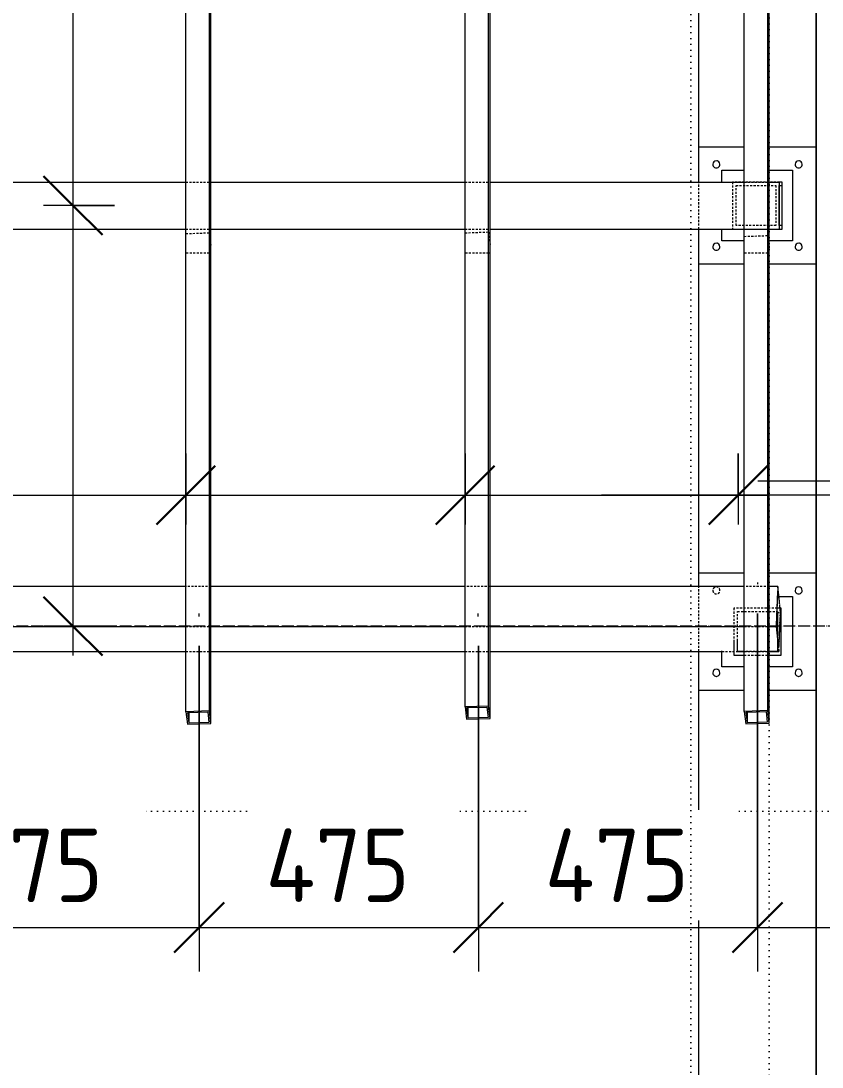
# Model space of a CAD drawing. Header units: millimetres. Extents: x 539 to 32806, y -1166 to 49726.
# Drawn here: x 13211 to 14575, y 43145 to 44924 of the extents above; entities that cross this region are included whole.
import ezdxf

# ---------------------------------------------------------------- set-up
doc = ezdxf.new("R2010")
doc.units = ezdxf.units.MM
for name, pattern in [('01 Штриховая _4 мм_', [6, 3.5, -2.5]), ('02 Штрихпунктирная _20 мм_', [25, 20, -2.5, 0, -2.5]), ('04 Пунктир 10мм', [10, 0, -10])]:
    doc.linetypes.add(name, pattern=pattern)
for name, color, linetype, lineweight in [('AA_Dim', 7, 'Continuous', 9), ('AA_Dim-50', 7, 'Continuous', 9), ('AA_Linii', 7, 'Continuous', 9), ('AA_Razrez', 7, 'Continuous', 9), ('AA_Vinoska', 7, 'Continuous', 9), ('AF_Balki', 7, 'Continuous', 20), ('AF_Element', 7, 'Continuous', 20), ('AF_Element_Грунт', 253, 'Continuous', 20), ('AF_Stena', 7, '01 Штриховая _4 мм_', 20), ('AF_Stena_Опалубка', 253, 'Continuous', 20), ('KR_Colonna_KG', 7, 'Continuous', 20), ('KR_Detal', 7, 'Continuous', 20), ('KR_Fundament', 7, 'Continuous', 20), ('Оси', 7, 'Continuous', 9)]:
    doc.layers.add(name, color=color, linetype=linetype, lineweight=lineweight)
doc.styles.add('ISOCPEUR_1', font='isocpeur.ttf', dxfattribs={"width": 0.9, "height": 125})
doc.styles.add('ISOCPEUR_2', font='isocpeur.ttf', dxfattribs={"width": 0.85, "height": 125})
doc.dimstyles.new('05_Округл_1мм__непрозр_', dxfattribs={"dimscale": 304.8, "dimtxt": 124.497647, "dimasz": 0.278871, "dimexe": 0.246063, "dimexo": 0.164042, "dimgap": 0.016404, "dimtad": 1, "dimdec": 0, "dimdsep": 46, "dimtxsty": 'ISOCPEUR_1', "dimblk1": 'OBLIQUE', "dimblk2": 'OBLIQUE', "dimsah": 1, "dimcen": 0.09, "dimdle": 0.246063, "dimazin": 0, "dimtfac": 1, "dimtdec": 4, "dimtix": 1, "dimtmove": 0, "dimatfit": 3, "dimfxl": 1, "dimtvp": 1, "dimtfill": 1, "dimtolj": 1, "dimtzin": 0, "dimlwd": 18, "dimlwe": 18, "dimarcsym": 2})
doc.dimstyles.new('10_Раскладка_арматуры_с_засечками', dxfattribs={"dimscale": 304.8, "dimtxt": 0.18, "dimasz": 0.328084, "dimexe": 0.164042, "dimexo": 0, "dimgap": 0, "dimtad": 1, "dimdec": 3, "dimrnd": 0.001, "dimdsep": 46, "dimtxsty": 'ISOCPEUR_2', "dimblk1": 'OBLIQUE', "dimblk2": 'OBLIQUE', "dimsah": 1, "dimcen": 0.09, "dimdle": 0.164042, "dimazin": 0, "dimtfac": 1, "dimtdec": 4, "dimtix": 1, "dimtmove": 0, "dimatfit": 3, "dimfxl": 1, "dimtvp": 1, "dimtolj": 1, "dimtzin": 0, "dimlwd": 18, "dimlwe": 18, "dimarcsym": 2})
doc.dimstyles.new('10_Раскладка_арматуры_с_засечками_1', dxfattribs={"dimscale": 304.8, "dimtxt": 0.18, "dimasz": 0.328084, "dimexe": 0.164042, "dimexo": 0, "dimgap": 0, "dimtad": 1, "dimdec": 3, "dimrnd": 0.001, "dimdsep": 46, "dimtxsty": 'ISOCPEUR_2', "dimblk1": 'OBLIQUE', "dimblk2": 'OBLIQUE', "dimsah": 1, "dimcen": 0.09, "dimdle": 0.164042, "dimazin": 0, "dimtfac": 1, "dimtdec": 4, "dimtix": 1, "dimtmove": 2, "dimatfit": 3, "dimfxl": 1, "dimtvp": 1, "dimtolj": 1, "dimtzin": 0, "dimlwd": 18, "dimlwe": 18, "dimarcsym": 2})
doc.dimstyles.new('10_Раскладка_арматуры_с_засечками_2', dxfattribs={"dimscale": 304.8, "dimtxt": 0.18, "dimasz": 0.328084, "dimexe": 0.164042, "dimexo": 0, "dimgap": 0, "dimtad": 1, "dimdec": 3, "dimrnd": 0.001, "dimdsep": 46, "dimtxsty": 'ISOCPEUR_2', "dimblk1": 'OBLIQUE', "dimblk2": 'OBLIQUE', "dimsah": 1, "dimcen": 0.09, "dimdle": 0.164042, "dimazin": 0, "dimtfac": 1, "dimtdec": 4, "dimtix": 1, "dimtmove": 1, "dimatfit": 3, "dimfxl": 1, "dimtvp": 1, "dimtolj": 1, "dimtzin": 0, "dimlwd": 18, "dimlwe": 18, "dimarcsym": 2})

# ---------------------------------------------------------------- blocks, each defined once
blk = doc.blocks.new('354_Прокат поло__1_2_1-3_17')
at = {"layer": 'AF_Balki'}
for p, q in [((0, 39.9), (0, 100)), ((0, 100), (77.5, 100)), ((120, 100), (200, 100)), ((200, 100), (200, -100)), ((0, -100), (0, -40.1)), ((77.5, -100), (0, -100)), ((200, -100), (120, -100))]:
    blk.add_line(p, q, dxfattribs=at)
blk = doc.blocks.new('354_Прокат поло__1_2_1-3_19')
at = {"layer": 'AF_Balki'}
for p, q in [((0, 76.7), (0, 100)), ((0, 100), (77.5, 100)), ((120, 100), (200, 100)), ((200, 100), (200, -100)), ((0, -100), (0, -33.5)), ((77.5, -100), (0, -100)), ((200, -100), (120, -100))]:
    blk.add_line(p, q, dxfattribs=at)
blk = doc.blocks.new('грунт1 - грунт1-3846678-Схема расположения балок металлического навеса в осях Г_1-Е_1_2_1-3_1')
at = {"layer": 'AF_Element'}
blk.add_line((5510.1, 41365), (5510.1, 43315), dxfattribs=at)
blk = doc.blocks.new('грунт2 - грунт1-3847967-Схема расположения балок металлического навеса в осях Г_1-Е_1_2_1-3_1')
at = {"layer": 'AF_Element'}
blk.add_line((5510.1, 43315), (5510.1, 48125), dxfattribs=at)
blk = doc.blocks.new('354_Прокат поло__1_2_1-3_110')
at = {"layer": 'AF_Balki'}
for p, q in [((96.9, 60), (97, 60)), ((97.1, 60), (120, 60)), ((120, 60), (120, -60)), ((0, -60), (0, -32.4)), ((37.9, -60), (0, -60)), ((120, -60), (80.4, -60))]:
    blk.add_line(p, q, dxfattribs=at)
blk = doc.blocks.new('354_Прокат поло__1_2_1-3_112')
at = {"layer": 'AF_Balki'}
for p, q in [((0, 40), (0, 60)), ((0, 60), (37.9, 60)), ((80.4, 60), (120, 60)), ((120, 60), (120, -60)), ((0, -60), (0, -40)), ((37.9, -60), (0, -60)), ((120, -60), (80.4, -60))]:
    blk.add_line(p, q, dxfattribs=at)
blk = doc.blocks.new('243_Профиль гнутый сварной квадратный _НесКол_2ур_ - 80х6-4232275-Схема расположения балок металлического навеса в осях Г_1-Е_1_2_1-3_1')
at = {"layer": 'KR_Colonna_KG', "linetype": '01 Штриховая _4 мм_'}
for p, q in [((-40, 40), (-40, -15.4)), ((33.7, 40), (-40, 40)), ((-34, -15.6), (-34, 34)), ((-34, 34), (34, 34)), ((34, -3.6), (34, -18.3)), ((19.9, -34), (-22.5, -34)), ((-22.5, -40), (19.9, -40))]:
    blk.add_line(p, q, dxfattribs=at)
at = {"layer": 'KR_Colonna_KG'}
for p, q in [((40, 40), (33.7, 40)), ((40, -40), (40, 40)), ((34, 34), (34, -3.5)), ((-40, -15.4), (-40, -40)), ((-34, -34), (-34, -15.7)), ((-22.5, -34), (-34, -34)), ((34, -34), (20, -34)), ((34, -18.4), (34, -34)), ((-40, -40), (-22.5, -40)), ((20, -40), (40, -40))]:
    blk.add_line(p, q, dxfattribs=at)
blk = doc.blocks.new('253_Профиль гнутый сварной квадратный _НесКаркас_Балка_ - 80х6-4199298-Схема расположения балок металлического навеса в осях Г_1-Е_1_2_1-3_1')
at = {"layer": 'AF_Balki'}
for p, q in [((3905.1, 44650), (4437.5, 44650)), ((4480.1, 44650), (4912.5, 44650)), ((4955.1, 44650), (5387.5, 44650)), ((5430.1, 44650), (5446.8, 44650)), ((5451.9, 44650), (5446.8, 44650)), ((5446.8, 44650), (5446.8, 44570)), ((5447.2, 44644), (5451.5, 44644)), ((5447.2, 44576), (5447.2, 44644)), ((5451.5, 44644), (5451.5, 44576)), ((5451.9, 44570), (5451.9, 44650)), ((5451.5, 44576), (5447.2, 44576)), ((3905.1, 44570), (4437.5, 44570)), ((4480.1, 44570), (4912.5, 44570)), ((4955.1, 44570), (5387.5, 44570)), ((5430.1, 44570), (5446.8, 44570)), ((5446.8, 44570), (5451.9, 44570))]:
    blk.add_line(p, q, dxfattribs=at)
at = {"layer": 'AF_Balki', "linetype": '01 Штриховая _4 мм_'}
for p, q in [((4437.6, 44650), (4480, 44650)), ((4912.6, 44650), (4955, 44650)), ((5387.6, 44650), (5430, 44650)), ((4437.6, 44570), (4480, 44570)), ((4912.6, 44570), (4955, 44570)), ((5387.6, 44570), (5430, 44570))]:
    blk.add_line(p, q, dxfattribs=at)
blk = doc.blocks.new('253_Профиль гнутый сварной квадратный _НесКаркас_Балка_ - 40х3-4232279-Схема расположения балок металлического навеса в осях Г_1-Е_1_2_1-3_1')
at = {"layer": 'AF_Balki'}
for p, q in [((5387.5, 46085), (5427.5, 46085)), ((5387.5, 44529.2), (5387.5, 46085)), ((5427.5, 46085), (5430, 46085)), ((5427.5, 44529.2), (5427.5, 46085)), ((5430, 44529.2), (5430, 46005))]:
    blk.add_line(p, q, dxfattribs=at)
at = {"layer": 'AF_Balki', "linetype": '01 Штриховая _4 мм_'}
for p, q in [((5430, 46005), (5430, 46085)), ((5427.5, 44529.2), (5387.5, 44529.2)), ((5430, 44529.2), (5427.5, 44529.2))]:
    blk.add_line(p, q, dxfattribs=at)
blk = doc.blocks.new('253_Профиль гнутый сварной квадратный _НесКаркас_Балка_ - 40х3-4199257-Схема расположения балок металлического навеса в осях Г_1-Е_1_2_1-3_1')
at = {"layer": 'AF_Balki', "linetype": '01 Штриховая _4 мм_'}
for p, q in [((5387.5, 44557.6), (5427.5, 44559)), ((5427.5, 44558.6), (5430, 44537.8))]:
    blk.add_line(p, q, dxfattribs=at)
at = {"layer": 'AF_Balki'}
for p, q in [((5387.5, 43750), (5387.5, 44557.6)), ((5427.5, 43751.4), (5427.5, 44559)), ((5430, 43730.5), (5430, 44537.8)), ((5427.5, 43751.4), (5387.5, 43750)), ((5387.5, 43750), (5390.1, 43728.9)), ((5390.7, 43748.5), (5424.7, 43749.7)), ((5392.9, 43730.6), (5390.7, 43748.5)), ((5392.9, 43730.8), (5392.9, 43748.7)), ((5424.7, 43749.7), (5426.8, 43731.7)), ((5430, 43730.2), (5427.5, 43751.4)), ((5390.1, 43728.9), (5430, 43730.2)), ((5426.8, 43731.7), (5392.9, 43730.6))]:
    blk.add_line(p, q, dxfattribs=at)
blk = doc.blocks.new('243_Профиль гнутый сварной квадратный _НесКол_2ур_ - 80х6-4232277-Схема расположения балок металлического навеса в осях Г_1-Е_1_2_1-3_1')
at = {"layer": 'KR_Colonna_KG', "linetype": '01 Штриховая _4 мм_'}
for p, q in [((-40, 40), (-40, -40)), ((40, 40), (-40, 40)), ((40, -40), (40, 40)), ((-34, -34), (-34, 34)), ((-34, 34), (34, 34)), ((34, 34), (34, -34)), ((34, -34), (-34, -34)), ((-40, -40), (40, -40))]:
    blk.add_line(p, q, dxfattribs=at)
blk = doc.blocks.new('253_Профиль гнутый сварной квадратный _НесКаркас_Балка_ - 80х6-4199296-Схема расположения балок металлического навеса в осях Г_1-Е_1_2_1-3_1')
at = {"layer": 'AF_Balki'}
for p, q in [((4437.5, 43962.3), (3904.9, 43962.3)), ((4912.5, 43962.3), (4480.3, 43962.3)), ((5387.5, 43962.3), (4955.3, 43962.3)), ((5444.8, 43962.3), (5430.2, 43962.3)), ((5444.8, 43962.3), (5442.1, 43894.5)), ((5442.6, 43896.4), (5444.9, 43954.1)), ((5446.7, 43943.7), (5444.8, 43962)), ((5444.9, 43953.8), (5446.7, 43936.6)), ((5444.9, 43874.3), (5442.6, 43896.4)), ((3904.9, 43894.5), (4437.5, 43894.5)), ((4480.3, 43894.5), (4912.5, 43894.5)), ((4955.3, 43894.5), (5387.5, 43894.5)), ((5430.2, 43894.5), (5442.1, 43894.5)), ((5442.1, 43894.5), (5444.9, 43867.2)), ((3905, 43852.1), (4437.5, 43852.1)), ((4480, 43852.1), (4912.5, 43852.1)), ((4955, 43852.1), (5349.6, 43852.1)), ((5377.8, 43852.1), (5387.5, 43852.1)), ((5430, 43852.1), (5444.1, 43852.1))]:
    blk.add_line(p, q, dxfattribs=at)
at = {"layer": 'AF_Balki', "linetype": '01 Штриховая _4 мм_'}
for p, q in [((4480.3, 43962.3), (4437.6, 43962.3)), ((4955.3, 43962.3), (4912.6, 43962.3)), ((5430.1, 43962.3), (5387.6, 43962.3)), ((5449.1, 43920), (5446.7, 43943.6)), ((5446.7, 43936.6), (5448.6, 43918.1)), ((5443.5, 43918.1), (5448.6, 43918.1)), ((5448.6, 43918.1), (5446.3, 43860.6)), ((5446.4, 43852.3), (5449.1, 43920)), ((4437.6, 43894.5), (4480.3, 43894.5)), ((4912.6, 43894.5), (4955.3, 43894.5)), ((5387.6, 43894.5), (5430.1, 43894.5)), ((5446.3, 43860.4), (5444.9, 43874.3)), ((5444.9, 43867.2), (5446.4, 43852.1)), ((4437.6, 43852.1), (4480, 43852.1)), ((4912.6, 43852.1), (4955, 43852.1)), ((5349.7, 43852.1), (5377.7, 43852.1)), ((5387.6, 43852.1), (5430, 43852.1)), ((5444.1, 43852.1), (5446.4, 43852.1))]:
    blk.add_line(p, q, dxfattribs=at)
blk = doc.blocks.new('253_Профиль гнутый сварной квадратный _НесКаркас_Балка_ - 40х3-4199258-Схема расположения балок металлического навеса в осях Г_1-Е_1_2_1-3_1')
at = {"layer": 'AF_Balki'}
for p, q in [((4912.5, 46085), (4952.5, 46085)), ((4912.5, 44529.2), (4912.5, 46085)), ((4952.5, 46085), (4955, 46085)), ((4952.5, 44529.2), (4952.5, 46085)), ((4955, 44529.2), (4955, 46005))]:
    blk.add_line(p, q, dxfattribs=at)
at = {"layer": 'AF_Balki', "linetype": '01 Штриховая _4 мм_'}
for p, q in [((4955, 46005), (4955, 46085)), ((4952.5, 44529.2), (4912.5, 44529.2)), ((4955, 44529.2), (4952.5, 44529.2))]:
    blk.add_line(p, q, dxfattribs=at)
blk = doc.blocks.new('253_Профиль гнутый сварной квадратный _НесКаркас_Балка_ - 40х3-4199259-Схема расположения балок металлического навеса в осях Г_1-Е_1_2_1-3_1')
at = {"layer": 'AF_Balki', "linetype": '01 Штриховая _4 мм_'}
for p, q in [((4912.5, 44563.7), (4952.5, 44565.1)), ((4952.5, 44564.7), (4955, 44543.9))]:
    blk.add_line(p, q, dxfattribs=at)
at = {"layer": 'AF_Balki'}
for p, q in [((4912.5, 43757.9), (4912.5, 44563.7)), ((4952.5, 43759.2), (4952.5, 44565.1)), ((4955, 43738.3), (4955, 44543.9)), ((4952.5, 43759.2), (4912.5, 43757.9)), ((4912.5, 43757.9), (4915.1, 43736.7)), ((4915.7, 43756.4), (4949.7, 43757.5)), ((4917.9, 43738.4), (4915.7, 43756.4)), ((4917.9, 43738.6), (4917.9, 43756.5)), ((4949.7, 43757.5), (4951.8, 43739.6)), ((4955, 43738.1), (4952.5, 43759.2)), ((4915.1, 43736.7), (4955, 43738.1)), ((4951.8, 43739.6), (4917.9, 43738.4))]:
    blk.add_line(p, q, dxfattribs=at)
blk = doc.blocks.new('253_Профиль гнутый сварной квадратный _НесКаркас_Балка_ - 40х3-4199260-Схема расположения балок металлического навеса в осях Г_1-Е_1_2_1-3_1')
at = {"layer": 'AF_Balki', "linetype": '01 Штриховая _4 мм_'}
for p, q in [((4437.5, 44562.4), (4477.5, 44563.7)), ((4477.5, 44563.4), (4480, 44542.6))]:
    blk.add_line(p, q, dxfattribs=at)
at = {"layer": 'AF_Balki'}
for p, q in [((4437.5, 43749.4), (4437.5, 44562.4)), ((4477.5, 43750.8), (4477.5, 44563.7)), ((4480, 43729.9), (4480, 44542.6)), ((4477.5, 43750.8), (4437.5, 43749.4)), ((4437.5, 43749.4), (4440.1, 43728.3)), ((4440.7, 43747.9), (4474.7, 43749.1)), ((4442.9, 43730), (4440.7, 43747.9)), ((4442.9, 43730.2), (4442.9, 43748.1)), ((4474.7, 43749.1), (4476.8, 43731.1)), ((4480, 43729.6), (4477.5, 43750.8)), ((4440.1, 43728.3), (4480, 43729.6)), ((4476.8, 43731.1), (4442.9, 43730))]:
    blk.add_line(p, q, dxfattribs=at)
blk = doc.blocks.new('253_Профиль гнутый сварной квадратный _НесКаркас_Балка_ - 40х3-4199261-Схема расположения балок металлического навеса в осях Г_1-Е_1_2_1-3_1')
at = {"layer": 'AF_Balki'}
for p, q in [((4437.5, 46085), (4477.5, 46085)), ((4437.5, 44529.2), (4437.5, 46085)), ((4477.5, 46085), (4480, 46085)), ((4477.5, 44529.2), (4477.5, 46085)), ((4480, 44529.2), (4480, 46005))]:
    blk.add_line(p, q, dxfattribs=at)
at = {"layer": 'AF_Balki', "linetype": '01 Штриховая _4 мм_'}
for p, q in [((4480, 46005), (4480, 46085)), ((4477.5, 44529.2), (4437.5, 44529.2)), ((4480, 44529.2), (4477.5, 44529.2))]:
    blk.add_line(p, q, dxfattribs=at)
blk = doc.blocks.new('354_Анкер клиновой _СоедНесК_РабПлоск_ - M12x120_20-V21-Схема расположения балок металлического навеса в осях Г_1-Е_1_2_1-3_1')
at = {"layer": 'KR_Detal'}
for start, end in [(360, 180), (180, 360)]:
    blk.add_arc((0, 0), 6, start, end, dxfattribs=at)
at = {"layer": 'KR_Detal', "linetype": '01 Штриховая _4 мм_', "lineweight": 9}
for start, end in [(147.0031, 152.9997), (87.0059, 93.0026), (27.0088, 33.0054), (207.0003, 212.9969), (250.9052, 255.7743), (326.9946, 332.9912)]:
    blk.add_arc((0, 0), 6, start, end, dxfattribs=at)
blk = doc.blocks.new('354_Анкер клиновой _СоедНесК_РабПлоск_ - M12x120_20-V22-Схема расположения балок металлического навеса в осях Г_1-Е_1_2_1-3_1')
at = {"layer": 'KR_Detal', "linetype": '01 Штриховая _4 мм_', "lineweight": 9}
for start, end in [(360, 180), (147.0031, 152.9997), (87.0059, 93.0026), (27.0088, 33.0054), (180, 360), (207.0003, 212.9969), (250.9052, 255.7743), (326.9946, 332.9912)]:
    blk.add_arc((0, 0), 6, start, end, dxfattribs=at)
blk = doc.blocks.new('DIMBLOCK26-Схема расположения балок металлического навеса в осях Г_1-Е_1_2_1-3_1')
at = {"layer": 'AA_Dim-50', "lineweight": 18}
for p, q in [((13514.7, 43861.6), (13514.7, 43307.6)), ((13514.7, 43382.6), (13514.7, 43861.6)), ((12939.7, 43735.7), (12939.7, 43307.6)), ((12939.7, 43382.6), (12939.7, 43735.7)), ((12939.7, 43382.6), (13514.7, 43382.6))]:
    blk.add_line(p, q, dxfattribs=at)
at = {"layer": 'AA_Dim-50', "lineweight": 30}
for p, q in [((12939.7, 43382.6), (12982.2, 43425.1)), ((13514.7, 43382.6), (13557.2, 43425.1)), ((12939.7, 43382.6), (12897.2, 43340.1)), ((13514.7, 43382.6), (13472.2, 43340.1))]:
    blk.add_line(p, q, dxfattribs=at)
at = {"layer": 'AA_Dim-50', "color": 0, "lineweight": 18, "insert": (13108.6, 43550.9), "char_height": 125, "width": 284.429, "attachment_point": 1, "line_spacing_factor": 1.149209, "style": 'ISOCPEUR_1', "bg_fill": 3, "box_fill_scale": 1.25, "bg_fill_color": 256, "bg_fill_true_color": 13158600, "bg_fill_transparency": 0}
blk.add_mtext('575', dxfattribs=at)
blk = doc.blocks.new('_Oblique')
at = {"color": 0, "linetype": 'ByBlock', "lineweight": -2}
blk.add_line((-0.5, -0.5), (0.5, 0.5), dxfattribs=at)
blk = doc.blocks.new('DIMBLOCK27-Схема расположения балок металлического навеса в осях Г_1-Е_1_2_1-3_1')
at = {"layer": 'AA_Dim-50', "lineweight": 18}
for p, q in [((13514.7, 43861.6), (13514.7, 43307.6)), ((13514.7, 43382.6), (13514.7, 43861.6)), ((13989.7, 43861.6), (13989.7, 43307.6)), ((13989.7, 43382.6), (13989.7, 43861.6)), ((13514.7, 43382.6), (13989.7, 43382.6))]:
    blk.add_line(p, q, dxfattribs=at)
at = {"layer": 'AA_Dim-50', "lineweight": 30}
for p, q in [((13514.7, 43382.6), (13557.2, 43425.1)), ((13989.7, 43382.6), (14032.2, 43425.1)), ((13514.7, 43382.6), (13472.2, 43340.1)), ((13989.7, 43382.6), (13947.2, 43340.1))]:
    blk.add_line(p, q, dxfattribs=at)
at = {"layer": 'AA_Dim-50', "color": 0, "lineweight": 18, "insert": (13627.7, 43550.9), "char_height": 125, "width": 298.794, "attachment_point": 1, "line_spacing_factor": 1.149209, "style": 'ISOCPEUR_1', "bg_fill": 3, "box_fill_scale": 1.25, "bg_fill_color": 256, "bg_fill_true_color": 13158600, "bg_fill_transparency": 0}
blk.add_mtext('475', dxfattribs=at)
blk = doc.blocks.new('DIMBLOCK28-Схема расположения балок металлического навеса в осях Г_1-Е_1_2_1-3_1')
at = {"layer": 'AA_Dim-50', "lineweight": 18}
for p, q in [((14464.7, 43916.4), (14464.7, 43307.6)), ((14464.7, 43382.6), (14464.7, 43916.4)), ((13989.7, 43861.6), (13989.7, 43307.6)), ((13989.7, 43382.6), (13989.7, 43861.6)), ((13989.7, 43382.6), (14464.7, 43382.6))]:
    blk.add_line(p, q, dxfattribs=at)
at = {"layer": 'AA_Dim-50', "lineweight": 30}
for p, q in [((13989.7, 43382.6), (14032.2, 43425.1)), ((14464.7, 43382.6), (14507.2, 43425.1)), ((13989.7, 43382.6), (13947.2, 43340.1)), ((14464.7, 43382.6), (14422.2, 43340.1))]:
    blk.add_line(p, q, dxfattribs=at)
at = {"layer": 'AA_Dim-50', "color": 0, "lineweight": 18, "insert": (14102.7, 43550.9), "char_height": 125, "width": 298.794, "attachment_point": 1, "line_spacing_factor": 1.149209, "style": 'ISOCPEUR_1', "bg_fill": 3, "box_fill_scale": 1.25, "bg_fill_color": 256, "bg_fill_true_color": 13158600, "bg_fill_transparency": 0}
blk.add_mtext('475', dxfattribs=at)
blk = doc.blocks.new('DIMBLOCK29-Схема расположения балок металлического навеса в осях Г_1-Е_1_2_1-3_1')
at = {"layer": 'AA_Dim-50', "lineweight": 18}
for p, q in [((14464.7, 43916.4), (14464.7, 43307.6)), ((14464.7, 43382.6), (14464.7, 43916.4)), ((14464.7, 43382.6), (15129.7, 43382.6)), ((15054.7, 43392.7), (15054.7, 43307.6)), ((15054.7, 43382.6), (15054.7, 43392.7))]:
    blk.add_line(p, q, dxfattribs=at)
at = {"layer": 'AA_Dim-50', "lineweight": 30}
for p, q in [((14464.7, 43382.6), (14507.2, 43425.1)), ((15054.7, 43382.6), (15097.2, 43425.1)), ((14464.7, 43382.6), (14422.2, 43340.1)), ((15054.7, 43382.6), (15012.2, 43340.1))]:
    blk.add_line(p, q, dxfattribs=at)
at = {"layer": 'AA_Dim-50', "color": 0, "lineweight": 18, "insert": (14641.1, 43550.9), "char_height": 125, "width": 284.429, "attachment_point": 1, "line_spacing_factor": 1.149209, "style": 'ISOCPEUR_1', "bg_fill": 3, "box_fill_scale": 1.25, "bg_fill_color": 256, "bg_fill_true_color": 13158600, "bg_fill_transparency": 0}
blk.add_mtext('590', dxfattribs=at)
blk = doc.blocks.new('DIMBLOCK30-Схема расположения балок металлического навеса в осях Г_1-Е_1_2_1-3_1')
at = {"layer": 'AA_Dim-50', "lineweight": 30}
for p, q in [((13300, 46045), (13250, 46095)), ((13300, 46045), (13350, 45995)), ((13300, 44610), (13250, 44660)), ((13300, 44610), (13350, 44560))]:
    blk.add_line(p, q, dxfattribs=at)
at = {"layer": 'AA_Dim-50', "lineweight": 18}
for p, q in [((13300, 46095), (13300, 44610)), ((13370.8, 46045), (13250, 46045)), ((13300, 46045), (13370.8, 46045)), ((13370.8, 44610), (13250, 44610)), ((13300, 44610), (13370.8, 44610))]:
    blk.add_line(p, q, dxfattribs=at)
blk = doc.blocks.new('DIMBLOCK31-Схема расположения балок металлического навеса в осях Г_1-Е_1_2_1-3_1')
at = {"layer": 'AA_Dim-50', "lineweight": 30}
for p, q in [((13300, 44610), (13250, 44660)), ((13300, 44610), (13350, 44560)), ((13300, 43895), (13250, 43945)), ((13300, 43895), (13350, 43845))]:
    blk.add_line(p, q, dxfattribs=at)
at = {"layer": 'AA_Dim-50', "lineweight": 18}
for p, q in [((13370.8, 44610), (13250, 44610)), ((13300, 44610), (13300, 43845)), ((13300, 44610), (13370.8, 44610)), ((13370.8, 43895), (13250, 43895)), ((13300, 43895), (13370.8, 43895))]:
    blk.add_line(p, q, dxfattribs=at)
blk = doc.blocks.new('DIMBLOCK35-Схема расположения балок металлического навеса в осях Г_1-Е_1_2_1-3_1')
at = {"layer": 'AA_Dim-50', "lineweight": 18}
for p, q in [((12939.7, 44188.3), (12939.7, 44067.6)), ((12939.7, 44117.6), (12939.7, 44188.3)), ((13492.1, 44188.3), (13492.1, 44067.6)), ((13492.1, 44117.6), (13492.1, 44188.3)), ((12889.7, 44117.6), (13492.1, 44117.6))]:
    blk.add_line(p, q, dxfattribs=at)
at = {"layer": 'AA_Dim-50', "lineweight": 30}
for p, q in [((12939.7, 44117.6), (12989.7, 44167.6)), ((13492.1, 44117.6), (13542.1, 44167.6)), ((12939.7, 44117.6), (12889.7, 44067.6)), ((13492.1, 44117.6), (13442.1, 44067.6))]:
    blk.add_line(p, q, dxfattribs=at)
blk = doc.blocks.new('DIMBLOCK36-Схема расположения балок металлического навеса в осях Г_1-Е_1_2_1-3_1')
at = {"layer": 'AA_Dim-50', "lineweight": 18}
for p, q in [((13492.1, 44188.3), (13492.1, 44067.6)), ((13492.1, 44117.6), (13492.1, 44188.3)), ((13967.1, 44188.3), (13967.1, 44067.6)), ((13967.1, 44117.6), (13967.1, 44188.3)), ((13492.1, 44117.6), (13967.1, 44117.6))]:
    blk.add_line(p, q, dxfattribs=at)
at = {"layer": 'AA_Dim-50', "lineweight": 30}
for p, q in [((13492.1, 44117.6), (13542.1, 44167.6)), ((13967.1, 44117.6), (14017.1, 44167.6)), ((13492.1, 44117.6), (13442.1, 44067.6)), ((13967.1, 44117.6), (13917.1, 44067.6))]:
    blk.add_line(p, q, dxfattribs=at)
blk = doc.blocks.new('DIMBLOCK37-Схема расположения балок металлического навеса в осях Г_1-Е_1_2_1-3_1')
at = {"layer": 'AA_Dim-50', "lineweight": 18}
for p, q in [((13967.1, 44188.3), (13967.1, 44067.6)), ((13967.1, 44117.6), (13967.1, 44188.3)), ((14431.6, 44188.3), (14431.6, 44067.6)), ((14431.6, 44117.6), (14431.6, 44188.3)), ((13967.1, 44117.6), (14481.6, 44117.6)), ((14797.5, 44117.6), (14199.3, 44117.6)), ((14797.5, 44117.6), (14797.5, 44117.6))]:
    blk.add_line(p, q, dxfattribs=at)
at = {"layer": 'AA_Dim-50', "lineweight": 30}
for p, q in [((13967.1, 44117.6), (14017.1, 44167.6)), ((14431.6, 44117.6), (14481.6, 44167.6)), ((13967.1, 44117.6), (13917.1, 44067.6)), ((14431.6, 44117.6), (14381.6, 44067.6))]:
    blk.add_line(p, q, dxfattribs=at)

msp = doc.modelspace()

# ---------------------------------------------------------------- linework, layer by layer
at = {"layer": 'AA_Linii'}
for p, q in [((14464.6537, 43969.3875), (14464.6537, 43966.4409)), ((13514.6534, 43911.6227), (13514.6534, 43916.6227)), ((13989.6534, 43911.6227), (13989.6534, 43916.6227))]:
    msp.add_line(p, q, dxfattribs=at)
at = {"layer": 'AA_Razrez', "linetype": '04 Пунктир 10мм'}
for p, q in [((14484.6121, 40323.707), (14484.6121, 48958.658)), ((11140.9712, 43580.5155), (16462.6771, 43580.5155))]:
    msp.add_line(p, q, dxfattribs=at)
at = {"layer": 'AA_Vinoska'}
for p, q in [((13300.1993, 43955.0019), (13300.1993, 46661.7316)), ((14465.3423, 44142.2563), (15371.8931, 44142.2563))]:
    msp.add_line(p, q, dxfattribs=at)
at = {"layer": 'AF_Stena'}
for p, q in [((14364.6531, 44570.0496), (14364.6531, 44649.9504)), ((14364.6531, 43852.1606), (14364.6531, 43962.2854))]:
    msp.add_line(p, q, dxfattribs=at)
at = {"layer": 'AF_Stena_Опалубка'}
for p, q in [((14564.6531, 46145), (14564.6531, 43064.9999)), ((14364.6531, 44650), (14364.6531, 46005)), ((14364.6531, 43962.335), (14364.6531, 44570)), ((14364.6531, 43064.9999), (14364.6531, 43852.111))]:
    msp.add_line(p, q, dxfattribs=at)
at = {"layer": 'KR_Fundament'}
msp.add_line((14564.6531, 41365.0004), (14564.6531, 48024.9997), dxfattribs=at)
at = {"layer": 'Оси', "linetype": '02 Штрихпунктирная _20 мм_'}
msp.add_line((15131.4276, 43895), (11248.4301, 43895), dxfattribs=at)

# ---------------------------------------------------------------- block references
at = {"layer": 'AF_Balki', "linetype": '01 Штриховая _4 мм_'}
for name in ['253_Профиль гнутый сварной квадратный _НесКаркас_Балка_ - 40х3-4199261-Схема расположения балок металлического навеса в осях Г_1-Е_1_2_1-3_1', '253_Профиль гнутый сварной квадратный _НесКаркас_Балка_ - 40х3-4199258-Схема расположения балок металлического навеса в осях Г_1-Е_1_2_1-3_1', '253_Профиль гнутый сварной квадратный _НесКаркас_Балка_ - 40х3-4232279-Схема расположения балок металлического навеса в осях Г_1-Е_1_2_1-3_1', '253_Профиль гнутый сварной квадратный _НесКаркас_Балка_ - 80х6-4199298-Схема расположения балок металлического навеса в осях Г_1-Е_1_2_1-3_1', '253_Профиль гнутый сварной квадратный _НесКаркас_Балка_ - 40х3-4199260-Схема расположения балок металлического навеса в осях Г_1-Е_1_2_1-3_1', '253_Профиль гнутый сварной квадратный _НесКаркас_Балка_ - 40х3-4199259-Схема расположения балок металлического навеса в осях Г_1-Е_1_2_1-3_1', '253_Профиль гнутый сварной квадратный _НесКаркас_Балка_ - 40х3-4199257-Схема расположения балок металлического навеса в осях Г_1-Е_1_2_1-3_1', '253_Профиль гнутый сварной квадратный _НесКаркас_Балка_ - 80х6-4199296-Схема расположения балок металлического навеса в осях Г_1-Е_1_2_1-3_1']:
    msp.add_blockref(name, (9054.5915, 0), dxfattribs=at)
at = {"layer": 'AF_Balki'}
for name, p in [('354_Прокат поло__1_2_1-3_17', (14364.6531, 44610.1328)), ('354_Прокат поло__1_2_1-3_112', (14404.2263, 44610)), ('354_Прокат поло__1_2_1-3_19', (14364.6531, 43885.6554)), ('354_Прокат поло__1_2_1-3_110', (14404.2263, 43885.6554))]:
    msp.add_blockref(name, p, dxfattribs=at)
at = {"layer": 'AF_Element_Грунт'}
for name in ['грунт2 - грунт1-3847967-Схема расположения балок металлического навеса в осях Г_1-Е_1_2_1-3_1', 'грунт1 - грунт1-3846678-Схема расположения балок металлического навеса в осях Г_1-Е_1_2_1-3_1']:
    msp.add_blockref(name, (9054.5915, 0), dxfattribs=at)
at = {"layer": 'KR_Colonna_KG', "linetype": '01 Штриховая _4 мм_'}
for name, p in [('243_Профиль гнутый сварной квадратный _НесКол_2ур_ - 80х6-4232277-Схема расположения балок металлического навеса в осях Г_1-Е_1_2_1-3_1', (14462.0927, 44610)), ('243_Профиль гнутый сварной квадратный _НесКол_2ур_ - 80х6-4232275-Схема расположения балок металлического навеса в осях Г_1-Е_1_2_1-3_1', (14464.6531, 43885.6554))]:
    msp.add_blockref(name, p, dxfattribs=at)
at = {"layer": 'KR_Detal', "linetype": '01 Штриховая _4 мм_', "lineweight": 9, "rotation": 180}
for name, p in [('354_Анкер клиновой _СоедНесК_РабПлоск_ - M12x120_20-V21-Схема расположения балок металлического навеса в осях Г_1-Е_1_2_1-3_1', (14394.6531, 44680.1328)), ('354_Анкер клиновой _СоедНесК_РабПлоск_ - M12x120_20-V21-Схема расположения балок металлического навеса в осях Г_1-Е_1_2_1-3_1', (14534.6531, 44680.1328)), ('354_Анкер клиновой _СоедНесК_РабПлоск_ - M12x120_20-V21-Схема расположения балок металлического навеса в осях Г_1-Е_1_2_1-3_1', (14394.6531, 44540.1328)), ('354_Анкер клиновой _СоедНесК_РабПлоск_ - M12x120_20-V21-Схема расположения балок металлического навеса в осях Г_1-Е_1_2_1-3_1', (14534.6531, 44540.1328)), ('354_Анкер клиновой _СоедНесК_РабПлоск_ - M12x120_20-V22-Схема расположения балок металлического навеса в осях Г_1-Е_1_2_1-3_1', (14394.6531, 43955.6554)), ('354_Анкер клиновой _СоедНесК_РабПлоск_ - M12x120_20-V21-Схема расположения балок металлического навеса в осях Г_1-Е_1_2_1-3_1', (14534.6531, 43955.6554)), ('354_Анкер клиновой _СоедНесК_РабПлоск_ - M12x120_20-V21-Схема расположения балок металлического навеса в осях Г_1-Е_1_2_1-3_1', (14394.6531, 43815.6554)), ('354_Анкер клиновой _СоедНесК_РабПлоск_ - M12x120_20-V21-Схема расположения балок металлического навеса в осях Г_1-Е_1_2_1-3_1', (14534.6531, 43815.6554))]:
    msp.add_blockref(name, p, dxfattribs=at)

# ---------------------------------------------------------------- dimensions: what is measured, and where the dimension line sits
at = {"layer": 'AA_Dim', "lineweight": 18}
dim = msp.add_linear_dim(base=(13300.0417, 44610), p1=(13370.7524, 46045), p2=(13370.7524, 44610), angle=90, dimstyle='10_Раскладка_арматуры_с_засечками', override={"dimpost": '<>', "dimfxl": 1435}, dxfattribs=at)
dim.commit()
dim.dimension.update_dxf_attribs({"geometry": 'DIMBLOCK30-Схема расположения балок металлического навеса в осях Г_1-Е_1_2_1-3_1', "text_midpoint": (13237.5417, 45327.5)})
for base, p1, p2, dimstyle, override, picture, middle in [((13492.1337, 44117.5677), (12939.6534, 44188.2784), (13492.1337, 44188.2784), '10_Раскладка_арматуры_с_засечками_1', {"dimpost": '<>', "dimfxl": 552.480334}, 'DIMBLOCK35-Схема расположения балок металлического навеса в осях Г_1-Е_1_2_1-3_1', (13215.8935, 44180.0677)), ((13967.1337, 44117.5677), (13492.1337, 44188.2784), (13967.1337, 44188.2784), '10_Раскладка_арматуры_с_засечками', {"dimpost": '<>', "dimfxl": 475}, 'DIMBLOCK36-Схема расположения балок металлического навеса в осях Г_1-Е_1_2_1-3_1', (13729.6337, 44180.0677)), ((14431.5586, 44117.5677), (13967.1337, 44188.2784), (14431.5586, 44188.2784), '10_Раскладка_арматуры_с_засечками_2', {"dimpost": '<>', "dimfxl": 464.424895}, 'DIMBLOCK37-Схема расположения балок металлического навеса в осях Г_1-Е_1_2_1-3_1', (14199.3462, 44180.0677))]:
    dim = msp.add_linear_dim(base=base, p1=p1, p2=p2, dimstyle=dimstyle, override=override, dxfattribs=at)
    dim.commit()
    dim.dimension.update_dxf_attribs({"geometry": picture, "text_midpoint": middle})

# ---------------------------------------------------------------- next in the draw order: dimensions: what is measured, and where the dimension line sits
dim = msp.add_linear_dim(base=(13514.6534, 43382.5816), p1=(12939.6534, 43785.6554), p2=(13514.6534, 43911.6227), dimstyle='05_Округл_1мм__непрозр_', override={"dimpost": '<>', "dimfxl": 588.636342}, dxfattribs=at)
dim.commit()
dim.dimension.update_dxf_attribs({"geometry": 'DIMBLOCK26-Схема расположения балок металлического навеса в осях Г_1-Е_1_2_1-3_1', "text_midpoint": (13227.1534, 43450.0816)})

# ---------------------------------------------------------------- next in the draw order: dimensions: what is measured, and where the dimension line sits
dim = msp.add_linear_dim(base=(13300.0417, 43895), p1=(13370.7524, 44610), p2=(13370.7524, 43895), angle=90, dimstyle='10_Раскладка_арматуры_с_засечками', override={"dimpost": '<>', "dimfxl": 715}, dxfattribs=at)
dim.commit()
dim.dimension.update_dxf_attribs({"geometry": 'DIMBLOCK31-Схема расположения балок металлического навеса в осях Г_1-Е_1_2_1-3_1', "text_midpoint": (13237.5417, 44252.5)})
dim = msp.add_linear_dim(base=(13989.6534, 43382.5816), p1=(13514.6534, 43911.6227), p2=(13989.6534, 43911.6227), dimstyle='05_Округл_1мм__непрозр_', override={"dimpost": '<>', "dimfxl": 475}, dxfattribs=at)
dim.commit()
dim.dimension.update_dxf_attribs({"geometry": 'DIMBLOCK27-Схема расположения балок металлического навеса в осях Г_1-Е_1_2_1-3_1', "text_midpoint": (13752.1534, 43450.0816)})

# ---------------------------------------------------------------- next in the draw order: dimensions: what is measured, and where the dimension line sits
dim = msp.add_linear_dim(base=(14464.6537, 43382.5816), p1=(13989.6534, 43911.6227), p2=(14464.6537, 43966.4409), dimstyle='05_Округл_1мм__непрозр_', override={"dimpost": '<>', "dimfxl": 478.153055}, dxfattribs=at)
dim.commit()
dim.dimension.update_dxf_attribs({"geometry": 'DIMBLOCK28-Схема расположения балок металлического навеса в осях Г_1-Е_1_2_1-3_1', "text_midpoint": (14227.1535, 43450.0816)})

# ---------------------------------------------------------------- next in the draw order: linework, layer by layer
at = {"layer": 'AA_Razrez', "linetype": '04 Пунктир 10мм'}
msp.add_line((14351.2946, 38864.6066), (14351.2946, 48480.0291), dxfattribs=at)

# ---------------------------------------------------------------- next in the draw order: dimensions: what is measured, and where the dimension line sits
at = {"layer": 'AA_Dim', "lineweight": 18}
dim = msp.add_linear_dim(base=(15054.6531, 43382.5816), p1=(14464.6537, 43966.4409), p2=(15054.6531, 43442.6856), dimstyle='05_Округл_1мм__непрозр_', override={"dimpost": '<>', "dimfxl": 788.935264}, dxfattribs=at)
dim.commit()
dim.dimension.update_dxf_attribs({"geometry": 'DIMBLOCK29-Схема расположения балок металлического навеса в осях Г_1-Е_1_2_1-3_1', "text_midpoint": (14759.6534, 43450.0816)})

doc.saveas('drawing.dxf')
